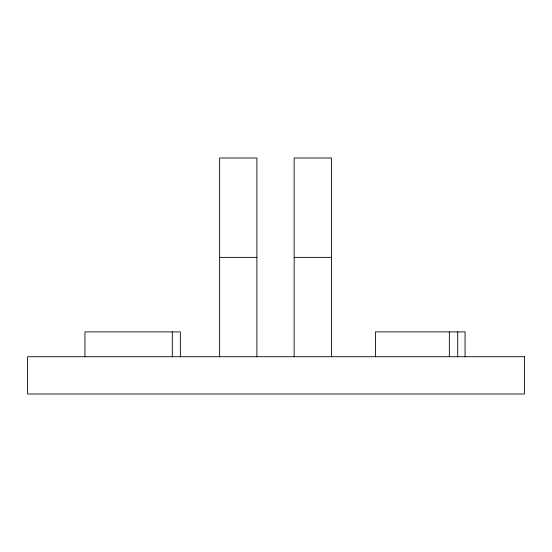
<?xml version="1.0" encoding="UTF-8"?>
<svg xmlns="http://www.w3.org/2000/svg" width="552" height="552" viewBox="0 0 552 552"><rect width="100%" height="100%" fill="white"/><g stroke="black" fill="none" stroke-linecap="round" stroke-linejoin="round"><path stroke-width="0.83" d="M219.641 257.37L256.901 257.37M294.161 257.37L331.421 257.37M465.06 356.73L465.06 331.89L375.436 331.89L375.436 356.73M457.725 331.89L457.725 356.73M449.356 331.89L449.356 356.73M331.421 356.73L331.421 158.01L294.161 158.01L294.161 356.73M256.901 356.73L256.901 158.01L219.641 158.01L219.641 356.73M180.352 356.73L180.352 331.89L84.939 331.89L84.939 356.73M172.3 331.89L172.3 356.73M524.4 356.73L27.6 356.73L27.6 393.99L524.4 393.99L524.4 356.73"/></g></svg>
